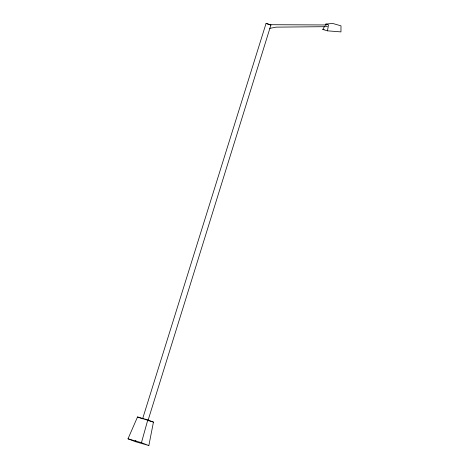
<?xml version="1.0" encoding="UTF-8"?>
<svg xmlns="http://www.w3.org/2000/svg" width="469" height="469" viewBox="0 0 469 469"><rect width="100%" height="100%" fill="white"/><g stroke="black" fill="none" stroke-linecap="round" stroke-linejoin="round"><path stroke-width="0.7" d="M325.849 24.071L332.703 23.45L340.992 25.836L340.957 31.904L327.485 30.831L328.493 24.834L325.849 24.071L325.169 25.273M148.849 445.55L153.445 422.094L147.794 419.907L137.523 416.953L128.008 438.814L135.4 441.681L148.849 445.55L141.45 442.683L128.008 438.814M141.45 442.683L147.794 419.907M148.016 420.505L270.912 25.004L270.343 24.699L266.046 23.462L142.605 418.794L143.561 419.005M135.4 441.681L135.875 440.315M327.485 30.831L322.789 29.477L324.489 26.475M269.71 28.38L276.13 27.138L327.462 26.657M322.789 29.477L324.138 29.359M269.587 24.699L326.576 24.957M270.912 25.004L266.046 23.462M148.65 420.716L153.445 422.094M144.71 419.321L146.715 419.954M137.523 416.953L141.919 418.653"/></g></svg>
